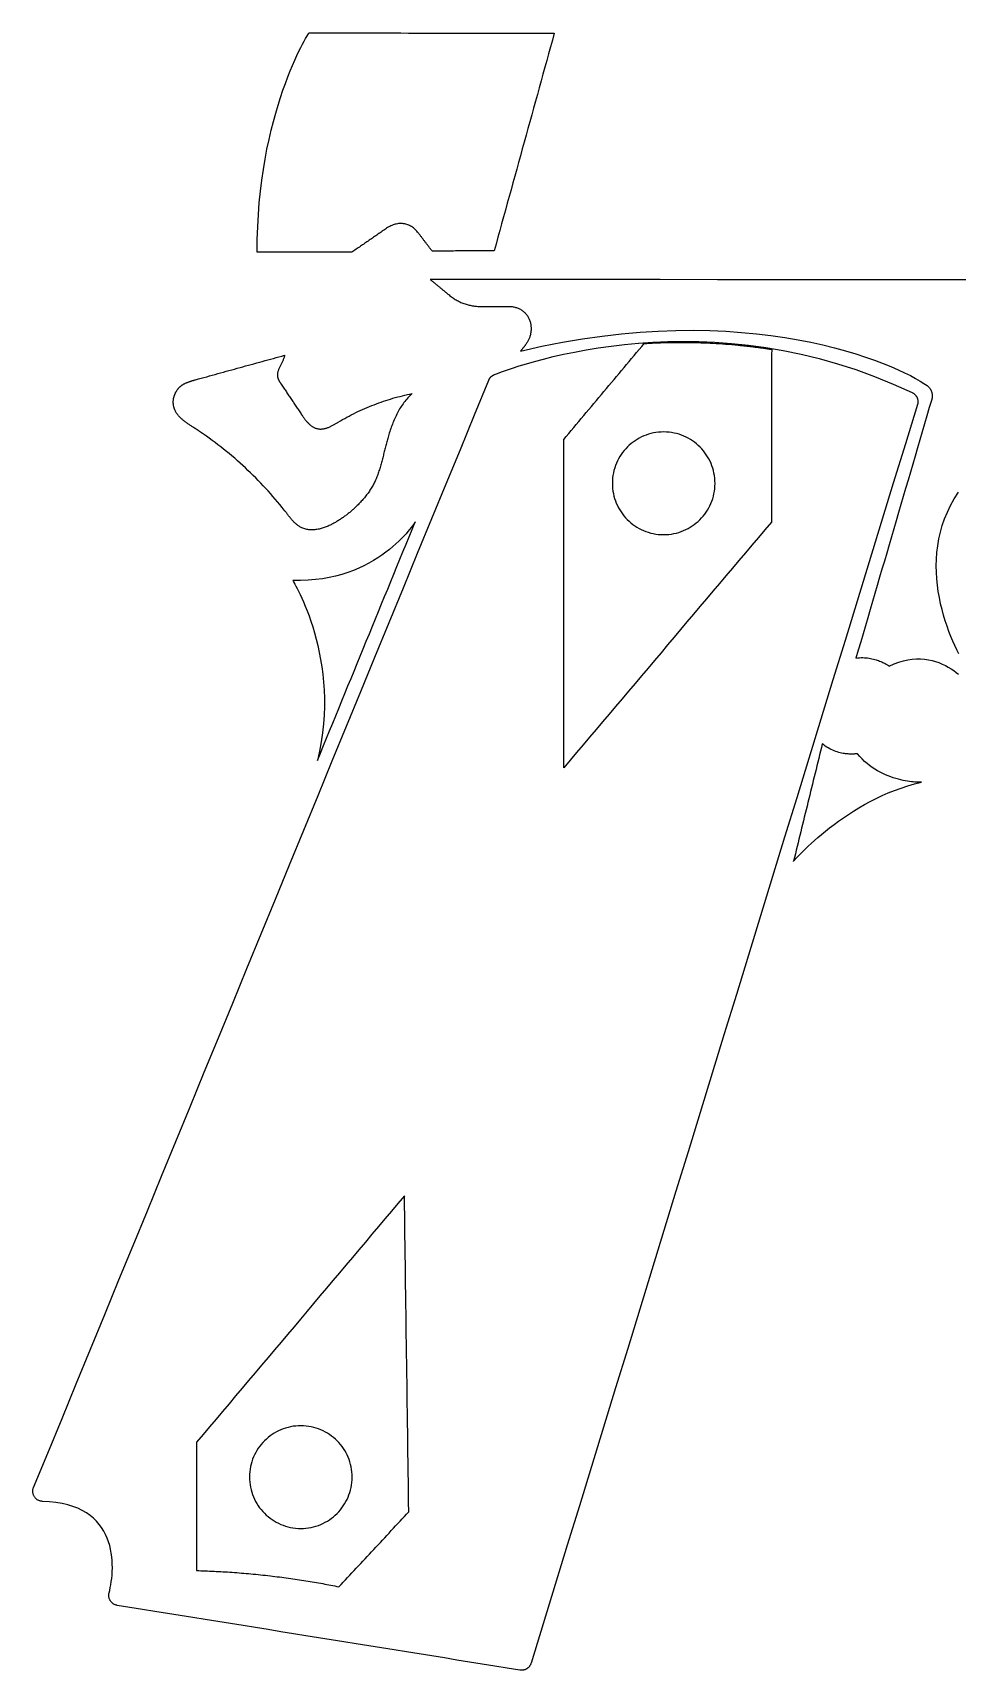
# Model space of a CAD drawing. Header units: metres. Extents: x 161 to 298, y -149 to -67.
# Drawn here: x 161.4 to 208.1, y -149.4 to -66.6 of the extents above; entities that cross this region are included whole.
import ezdxf

# ---------------------------------------------------------------- set-up
doc = ezdxf.new("R2010")
doc.units = ezdxf.units.M

msp = doc.modelspace()

# ---------------------------------------------------------------- linework, layer by layer
for points in [[(175.361854, -66.565526), (175.749458, -66.566288), (176.137062, -66.56705), (176.524666, -66.567812), (176.91227, -66.568574), (177.299874, -66.569336), (177.687478, -66.570098), (178.075082, -66.57086), (178.462686, -66.571622), (178.85029, -66.572384), (179.237894, -66.573146), (179.625498, -66.573908), (180.013102, -66.57467), (180.400706, -66.575432), (180.78831, -66.576194), (181.175914, -66.576956), (181.563518, -66.577718), (181.951122, -66.57848), (182.338726, -66.579242), (182.72633, -66.580004), (183.113934, -66.580766), (183.501538, -66.581528), (183.889142, -66.58229), (184.276746, -66.583052), (184.66435, -66.583814), (185.051954, -66.584576), (185.439558, -66.585338), (185.827162, -66.5861), (186.214766, -66.586862), (186.60237, -66.587624), (186.989974, -66.588386), (187.377578, -66.589148), (187.765182, -66.58991), (187.670186, -66.933826), (187.57519, -67.277742), (187.480194, -67.621658), (187.385198, -67.965574), (187.290202, -68.30949), (187.195206, -68.653406), (187.10021, -68.997322), (187.005214, -69.341238), (186.910218, -69.685154), (186.815222, -70.02907), (186.720226, -70.372986), (186.62523, -70.716902), (186.530234, -71.060818), (186.435238, -71.404734), (186.340242, -71.74865), (186.245246, -72.092566), (186.15025, -72.436482), (186.055254, -72.780398), (185.960258, -73.124314), (185.865262, -73.46823), (185.770266, -73.812146), (185.67527, -74.156062), (185.580274, -74.499978), (185.485278, -74.843894), (185.390282, -75.18781), (185.295286, -75.531726), (185.20029, -75.875642), (185.105294, -76.219558), (185.010298, -76.563474), (184.915302, -76.90739), (184.820306, -77.251306), (184.72531, -77.595222), (184.627266, -77.595476), (184.529222, -77.59573), (184.431178, -77.595984), (184.333134, -77.596238), (184.23509, -77.596492), (184.137046, -77.596746), (184.039002, -77.597), (183.940958, -77.597254), (183.842914, -77.597508), (183.74487, -77.597762), (183.646826, -77.598016), (183.548782, -77.59827), (183.450738, -77.598524), (183.352694, -77.598778), (183.25465, -77.599032), (183.156606, -77.599286), (183.058562, -77.59954), (182.960518, -77.599794), (182.862474, -77.600048), (182.76443, -77.600302), (182.666386, -77.600556), (182.568342, -77.60081), (182.470298, -77.601064), (182.372254, -77.601318), (182.27421, -77.601572), (182.176166, -77.601826), (182.078122, -77.60208), (181.980078, -77.602334), (181.882034, -77.602588), (181.78399, -77.602842), (181.685946, -77.603096), (181.587902, -77.60335), (181.566312, -77.574902), (181.544722, -77.546454), (181.523132, -77.518006), (181.501542, -77.489558), (181.479952, -77.46111), (181.458362, -77.432662), (181.436772, -77.404214), (181.415182, -77.375766), (181.393592, -77.347318), (181.372002, -77.31887), (181.350412, -77.290422), (181.328822, -77.261974), (181.307232, -77.233526), (181.285642, -77.205078), (181.264052, -77.17663), (181.242462, -77.148182), (181.220872, -77.119734), (181.199282, -77.091286), (181.177692, -77.062838), (181.156102, -77.03439), (181.134512, -77.005942), (181.112922, -76.977494), (181.091332, -76.949046), (181.069742, -76.920598), (181.048152, -76.89215), (181.026562, -76.863702), (181.004972, -76.835254), (180.983382, -76.806806), (180.961792, -76.778358), (180.940202, -76.74991), (180.918612, -76.721462), (180.897022, -76.693014), (180.85689, -76.642468), (180.815742, -76.594716), (180.773578, -76.549758), (180.730398, -76.507594), (180.686202, -76.468224), (180.641244, -76.431648), (180.59527, -76.397866), (180.548534, -76.366878), (180.501036, -76.338684), (180.452776, -76.313284), (180.403754, -76.290678), (180.354224, -76.270866), (180.303932, -76.253848), (180.253132, -76.239624), (180.201824, -76.228194), (180.150008, -76.219558), (180.097684, -76.213716), (180.045106, -76.210414), (179.99202, -76.209906), (179.93868, -76.212192), (179.885086, -76.217272), (179.831238, -76.225146), (179.777136, -76.235814), (179.72278, -76.249022), (179.668424, -76.265024), (179.613814, -76.28382), (179.559204, -76.30541), (179.504594, -76.32954), (179.449984, -76.356464), (179.395628, -76.386182), (179.341272, -76.418694), (179.28717, -76.453746), (179.232052, -76.491592), (179.176934, -76.529438), (179.121816, -76.567284), (179.066698, -76.60513), (179.01158, -76.642976), (178.956462, -76.680822), (178.901344, -76.718668), (178.846226, -76.756514), (178.791108, -76.79436), (178.73599, -76.832206), (178.680872, -76.870052), (178.625754, -76.907898), (178.570636, -76.945744), (178.515518, -76.98359), (178.4604, -77.021436), (178.405282, -77.059282), (178.350164, -77.097128), (178.295046, -77.134974), (178.239928, -77.17282), (178.18481, -77.210666), (178.129692, -77.248512), (178.074574, -77.286358), (178.019456, -77.324204), (177.964338, -77.36205), (177.90922, -77.399896), (177.854102, -77.437742), (177.798984, -77.475588), (177.743866, -77.513434), (177.688748, -77.55128), (177.63363, -77.589126), (177.578512, -77.626972), (177.523394, -77.664818), (177.374042, -77.664818), (177.22469, -77.664818), (177.075338, -77.664818), (176.925986, -77.664818), (176.776634, -77.664818), (176.627282, -77.664818), (176.47793, -77.664818), (176.328578, -77.664818), (176.179226, -77.664818), (176.029874, -77.664818), (175.880522, -77.664818), (175.73117, -77.664818), (175.581818, -77.664818), (175.432466, -77.664818), (175.283114, -77.664818), (175.133762, -77.664818), (174.98441, -77.664818), (174.835058, -77.664818), (174.685706, -77.664818), (174.536354, -77.664818), (174.387002, -77.664818), (174.23765, -77.664818), (174.088298, -77.664818), (173.938946, -77.664818), (173.789594, -77.664818), (173.640242, -77.664818), (173.49089, -77.664818), (173.341538, -77.664818), (173.192186, -77.664818), (173.042834, -77.664818), (172.893482, -77.664818), (172.74413, -77.664818), (172.749464, -77.011784), (172.76953, -76.37653), (172.803312, -75.75931), (172.849794, -75.160378), (172.90796, -74.579988), (172.977048, -74.01814), (173.055788, -73.475088), (173.143418, -72.951086), (173.238922, -72.446388), (173.341284, -71.960994), (173.449488, -71.495158), (173.562772, -71.049134), (173.679866, -70.622922), (173.800008, -70.216776), (173.922182, -69.83095), (174.045372, -69.465698), (174.168562, -69.12102), (174.29099, -68.797424), (174.41164, -68.49491), (174.529242, -68.213478), (174.643034, -67.953636), (174.752, -67.715384), (174.855378, -67.498976), (174.951898, -67.304412), (175.040798, -67.131946), (175.121062, -66.982086), (175.191674, -66.854578), (175.251618, -66.74993), (175.299878, -66.668142), (175.335438, -66.609468), (175.357536, -66.574162), (175.365156, -66.562224)], [(210.555078, -79.062326), (207.64881, -79.060294), (204.742542, -79.058262), (201.836274, -79.05623), (198.930006, -79.054198), (196.023738, -79.052166), (193.11747, -79.050134), (190.211202, -79.048102), (187.304934, -79.04607), (184.398666, -79.044038), (181.492398, -79.042006)], [(181.50078, -79.045054), (181.530244, -79.069438), (181.559708, -79.093822), (181.589172, -79.118206), (181.618636, -79.14259), (181.6481, -79.166974), (181.677564, -79.191358), (181.707028, -79.215742), (181.736492, -79.240126), (181.765956, -79.26451), (181.79542, -79.288894), (181.824884, -79.313278), (181.854348, -79.337662), (181.883812, -79.362046), (181.913276, -79.38643), (181.94274, -79.410814), (181.972204, -79.435198), (182.001668, -79.459582), (182.031132, -79.483966), (182.060596, -79.50835), (182.09006, -79.532734), (182.119524, -79.557118), (182.148988, -79.581502), (182.178452, -79.605886), (182.207916, -79.63027), (182.23738, -79.654654), (182.266844, -79.679038), (182.296308, -79.703422), (182.325772, -79.727806), (182.355236, -79.75219), (182.3847, -79.776574), (182.414164, -79.800958), (182.443628, -79.825342), (182.486554, -79.86014), (182.530242, -79.893922), (182.574438, -79.926688), (182.619396, -79.958438), (182.664862, -79.989172), (182.710836, -80.01889), (182.757572, -80.047592), (182.804816, -80.075024), (182.852568, -80.10144), (182.900828, -80.12684), (182.949596, -80.151224), (182.998872, -80.174592), (183.048656, -80.196944), (183.098948, -80.218026), (183.149494, -80.238092), (183.200548, -80.257142), (183.25211, -80.274922), (183.303926, -80.291686), (183.355996, -80.307434), (183.408574, -80.321912), (183.461406, -80.335374), (183.514492, -80.347566), (183.567832, -80.358742), (183.621426, -80.368648), (183.675274, -80.377538), (183.729376, -80.385158), (183.783732, -80.391762), (183.838342, -80.397096), (183.893206, -80.40116), (183.94807, -80.404208), (184.003188, -80.405986), (184.058306, -80.406494), (184.103518, -80.406494), (184.14873, -80.406494), (184.193942, -80.406494), (184.239154, -80.406494), (184.284366, -80.406494), (184.329578, -80.406494), (184.37479, -80.406494), (184.420002, -80.406494), (184.465214, -80.406494), (184.510426, -80.406494), (184.555638, -80.406494), (184.60085, -80.406494), (184.646062, -80.406494), (184.691274, -80.406494), (184.736486, -80.406494), (184.781698, -80.406494), (184.82691, -80.406494), (184.872122, -80.406494), (184.917334, -80.406494), (184.962546, -80.406494), (185.007758, -80.406494), (185.05297, -80.406494), (185.098182, -80.406494), (185.143394, -80.406494), (185.188606, -80.406494), (185.233818, -80.406494), (185.27903, -80.406494), (185.324242, -80.406494), (185.369454, -80.406494), (185.414666, -80.406494), (185.459878, -80.406494), (185.50509, -80.406494), (185.550048, -80.40751), (185.594752, -80.410304), (185.638948, -80.414876), (185.68289, -80.420972), (185.726324, -80.428846), (185.76925, -80.438498), (185.811668, -80.449674), (185.853324, -80.462628), (185.894472, -80.477106), (185.934858, -80.493108), (185.974482, -80.510634), (186.013344, -80.529684), (186.051444, -80.550258), (186.088528, -80.572356), (186.124596, -80.595724), (186.159902, -80.620616), (186.193938, -80.646778), (186.226958, -80.67421), (186.258962, -80.702912), (186.289696, -80.732884), (186.31916, -80.764126), (186.347354, -80.796638), (186.374278, -80.83042), (186.399678, -80.865218), (186.423554, -80.901286), (186.44616, -80.93837), (186.467242, -80.97647), (186.486546, -81.015586), (186.504326, -81.055718), (186.520328, -81.096866), (186.534552, -81.13903), (186.546998, -81.181956), (186.55665, -81.220564), (186.565286, -81.259426), (186.572652, -81.298288), (186.578748, -81.337404), (186.583828, -81.37652), (186.587638, -81.415636), (186.590432, -81.454752), (186.591956, -81.493868), (186.592464, -81.532984), (186.591702, -81.5721), (186.589924, -81.610962), (186.586876, -81.649824), (186.582812, -81.688432), (186.577732, -81.72704), (186.571382, -81.765394), (186.564016, -81.803494), (186.555634, -81.84134), (186.545982, -81.878932), (186.535314, -81.91627), (186.52363, -81.953354), (186.510676, -81.990184), (186.496706, -82.026506), (186.48172, -82.062574), (186.465718, -82.098134), (186.4487, -82.13344), (186.430666, -82.168238), (186.411362, -82.202528), (186.391042, -82.23631), (186.369706, -82.269584), (186.347354, -82.30235), (186.323986, -82.334608), (186.299602, -82.366104), (186.292236, -82.375248), (186.28487, -82.384392), (186.277504, -82.393536), (186.270138, -82.40268), (186.262772, -82.411824), (186.255406, -82.420968), (186.24804, -82.430112), (186.240674, -82.439256), (186.233308, -82.4484), (186.225942, -82.457544), (186.218576, -82.466688), (186.21121, -82.475832), (186.203844, -82.484976), (186.196478, -82.49412), (186.189112, -82.503264), (186.181746, -82.512408), (186.17438, -82.521552), (186.167014, -82.530696), (186.159648, -82.53984), (186.152282, -82.548984), (186.144916, -82.558128), (186.13755, -82.567272), (186.130184, -82.576416), (186.122818, -82.58556), (186.115452, -82.594704), (186.108086, -82.603848), (186.10072, -82.612992), (186.093354, -82.622136), (186.085988, -82.63128), (186.078622, -82.640424), (186.071256, -82.649568), (186.06389, -82.658712), (187.13069, -82.41919), (188.174122, -82.213958), (189.193678, -82.041746), (190.18885, -81.900776), (191.159384, -81.789524), (192.104772, -81.70672), (193.02476, -81.650586), (193.919094, -81.619598), (194.787012, -81.612232), (195.628514, -81.626964), (196.442838, -81.66227), (197.22973, -81.716372), (197.988936, -81.788), (198.719948, -81.87563), (199.422512, -81.977484), (200.09612, -82.092038), (200.740264, -82.218022), (201.35469, -82.353658), (201.93889, -82.497422), (202.49261, -82.64779), (203.015596, -82.803238), (203.507086, -82.962242), (203.96708, -83.123278), (204.394816, -83.284822), (204.79004, -83.445096), (205.152498, -83.60283), (205.481682, -83.756246), (205.777338, -83.90382), (206.038958, -84.044282), (206.266034, -84.175854), (206.458312, -84.297012), (206.615538, -84.406232), (206.635858, -84.421726), (206.655416, -84.437982), (206.674212, -84.454746), (206.692246, -84.472272), (206.709518, -84.490306), (206.725774, -84.508848), (206.741268, -84.528152), (206.756, -84.547964), (206.76997, -84.568284), (206.783178, -84.588858), (206.795624, -84.60994), (206.807054, -84.63153), (206.817722, -84.653374), (206.827628, -84.675726), (206.836518, -84.698332), (206.844646, -84.721192), (206.852012, -84.74456), (206.858362, -84.768182), (206.86395, -84.792058), (206.868522, -84.815934), (206.872332, -84.840064), (206.875126, -84.864448), (206.876904, -84.888832), (206.87792, -84.91347), (206.87792, -84.938108), (206.876904, -84.962746), (206.875126, -84.987638), (206.872332, -85.01253), (206.868522, -85.037422), (206.863696, -85.06206), (206.857854, -85.086698), (206.85125, -85.111336), (206.731616, -85.520022), (206.611982, -85.928708), (206.492094, -86.337394), (206.37246, -86.74608), (206.252826, -87.154766), (206.133192, -87.563452), (206.013304, -87.972138), (205.89367, -88.380824), (205.774036, -88.78951), (205.654402, -89.198196), (205.534514, -89.606882), (205.41488, -90.015568), (205.295246, -90.424254), (205.175612, -90.83294), (205.055724, -91.241626), (204.93609, -91.650312), (204.816456, -92.058998), (204.696822, -92.467684), (204.576934, -92.87637), (204.4573, -93.285056), (204.337666, -93.693742), (204.218032, -94.102428), (204.098144, -94.511114), (203.97851, -94.9198), (203.858876, -95.328486), (203.739242, -95.737172), (203.619354, -96.145858), (203.49972, -96.554544), (203.380086, -96.96323), (203.260452, -97.371916), (203.140818, -97.780602), (203.02093, -98.189288), (203.109322, -98.177858), (203.196444, -98.170238), (203.282042, -98.166174), (203.366116, -98.165666), (203.448412, -98.168206), (203.529184, -98.17354), (203.607924, -98.181668), (203.684886, -98.192336), (203.759816, -98.205036), (203.83246, -98.219768), (203.903072, -98.236278), (203.971398, -98.254312), (204.037184, -98.273616), (204.10043, -98.29419), (204.161136, -98.315526), (204.219048, -98.337624), (204.274166, -98.359976), (204.32649, -98.382582), (204.375766, -98.405188), (204.421994, -98.42754), (204.465174, -98.449384), (204.505052, -98.470466), (204.541628, -98.490786), (204.574648, -98.509836), (204.604112, -98.527362), (204.63002, -98.543364), (204.652118, -98.557588), (204.670406, -98.56978), (204.684884, -98.579686), (204.695298, -98.587052), (204.701648, -98.591624), (204.70368, -98.593148), (204.94879, -98.483674), (205.187804, -98.395536), (205.420722, -98.32721), (205.64729, -98.27768), (205.867508, -98.24593), (206.081122, -98.23069), (206.288132, -98.23069), (206.488538, -98.244914), (206.682086, -98.272092), (206.868522, -98.311208), (207.047846, -98.360992), (207.220058, -98.420428), (207.384904, -98.488246), (207.542384, -98.563176), (207.692498, -98.644202), (207.834738, -98.730054), (207.969358, -98.819716), (208.096104, -98.911918), (208.214976, -99.005644)], [(161.436304, -140.14323), (162.155632, -138.392916), (162.87496, -136.642602), (163.594288, -134.892288), (164.313616, -133.141974), (165.032944, -131.39166), (165.752272, -129.641346), (166.4716, -127.891032), (167.190928, -126.140718), (167.910256, -124.390404), (168.629584, -122.64009), (169.348912, -120.889776), (170.06824, -119.139462), (170.787568, -117.389148), (171.506896, -115.638834), (172.226224, -113.88852), (172.945552, -112.138206), (173.66488, -110.387892), (174.384208, -108.637578), (175.103536, -106.887264), (175.822864, -105.13695), (176.542192, -103.386636), (177.26152, -101.636322), (177.980848, -99.886008), (178.700176, -98.135694), (179.419504, -96.38538), (180.138832, -94.635066), (180.85816, -92.884752), (181.577488, -91.134438), (182.296816, -89.384124), (183.016144, -87.63381), (183.735472, -85.883496), (184.4548, -84.133182), (184.45988, -84.121244), (184.465214, -84.10956), (184.470802, -84.097876), (184.476644, -84.086446), (184.48274, -84.07527), (184.48909, -84.064094), (184.495694, -84.053172), (184.502552, -84.042504), (184.509664, -84.03209), (184.51703, -84.021676), (184.52465, -84.011516), (184.532524, -84.00161), (184.540652, -83.991958), (184.549034, -83.98256), (184.55767, -83.973416), (184.56656, -83.964272), (184.575704, -83.955382), (184.584848, -83.946746), (184.594246, -83.938364), (184.603898, -83.930236), (184.613804, -83.922362), (184.623964, -83.914742), (184.634378, -83.907376), (184.644792, -83.900264), (184.65546, -83.893406), (184.666382, -83.886802), (184.677558, -83.880452), (184.688734, -83.874356), (184.700164, -83.868514), (184.711848, -83.862926), (184.723786, -83.857592), (184.735724, -83.852766), (184.897268, -83.790028), (185.104024, -83.713066), (185.354722, -83.623658), (185.648092, -83.52409), (185.982864, -83.41614), (186.357514, -83.302094), (186.771026, -83.18373), (187.221876, -83.063334), (187.708794, -82.942684), (188.23051, -82.823812), (188.785754, -82.70875), (189.373256, -82.59953), (189.991492, -82.498438), (190.639446, -82.407252), (191.315594, -82.328004), (192.018666, -82.262472), (192.747392, -82.212942), (193.500502, -82.181446), (194.276472, -82.170016), (195.074286, -82.180684), (195.89242, -82.215228), (196.729604, -82.275934), (197.584568, -82.36458), (198.456042, -82.483452), (199.342756, -82.634328), (200.24344, -82.819494), (201.15657, -83.040728), (202.080876, -83.300062), (203.015342, -83.599782), (203.958444, -83.941666), (204.908658, -84.327746), (205.864968, -84.760054), (205.88605, -84.770722), (205.90637, -84.782152), (205.925928, -84.794344), (205.944724, -84.807552), (205.963012, -84.821522), (205.980538, -84.836254), (205.997302, -84.851494), (206.013304, -84.867496), (206.028544, -84.88426), (206.043022, -84.901532), (206.056484, -84.919312), (206.069184, -84.9376), (206.081122, -84.956396), (206.092298, -84.9757), (206.102458, -84.995512), (206.111856, -85.015832), (206.120238, -85.036406), (206.127858, -85.057488), (206.134462, -85.078824), (206.140304, -85.100414), (206.14513, -85.122258), (206.14894, -85.144356), (206.151734, -85.166708), (206.153766, -85.18906), (206.154782, -85.211666), (206.154782, -85.234272), (206.153766, -85.257132), (206.151734, -85.279992), (206.148686, -85.302852), (206.144368, -85.325712), (206.139034, -85.348318), (206.132684, -85.370924), (205.522068, -87.359998), (204.911452, -89.349072), (204.300836, -91.338146), (203.69022, -93.32722), (203.079604, -95.316294), (202.468988, -97.305368), (201.858372, -99.294442), (201.247756, -101.283516), (200.63714, -103.27259), (200.026524, -105.261664), (199.415908, -107.250738), (198.805292, -109.239812), (198.194676, -111.228886), (197.58406, -113.21796), (196.973444, -115.207034), (196.362828, -117.196108), (195.752212, -119.185182), (195.141596, -121.174256), (194.53098, -123.16333), (193.920364, -125.152404), (193.309748, -127.141478), (192.699132, -129.130552), (192.088516, -131.119626), (191.4779, -133.1087), (190.867284, -135.097774), (190.256668, -137.086848), (189.646052, -139.075922), (189.035436, -141.064996), (188.42482, -143.05407), (187.814204, -145.043144), (187.203588, -147.032218), (186.592972, -149.021292), (186.585606, -149.043644), (186.577224, -149.065488), (186.567826, -149.086824), (186.557666, -149.107652), (186.54649, -149.127718), (186.534552, -149.147276), (186.521852, -149.166072), (186.50839, -149.18436), (186.494166, -149.201886), (186.47918, -149.21865), (186.463432, -149.234652), (186.447176, -149.249892), (186.430158, -149.26437), (186.412632, -149.278086), (186.394598, -149.29104), (186.375802, -149.303232), (186.356498, -149.314662), (186.33694, -149.325076), (186.316874, -149.334728), (186.2963, -149.343618), (186.275218, -149.351492), (186.253882, -149.35835), (186.232292, -149.364446), (186.210194, -149.369526), (186.187842, -149.37359), (186.165236, -149.376638), (186.142376, -149.37867), (186.119516, -149.379686), (186.096402, -149.379686), (186.073034, -149.37867), (186.049666, -149.376638), (186.026298, -149.373336), (185.390028, -149.270974), (184.753758, -149.168612), (184.117488, -149.06625), (183.481218, -148.963888), (182.844948, -148.861526), (182.208678, -148.759164), (181.572408, -148.656802), (180.936138, -148.55444), (180.299868, -148.452078), (179.663598, -148.349716), (179.027328, -148.247354), (178.391058, -148.144992), (177.754788, -148.04263), (177.118518, -147.940268), (176.482248, -147.837906), (175.845978, -147.735544), (175.209708, -147.633182), (174.573438, -147.53082), (173.937168, -147.428458), (173.300898, -147.326096), (172.664628, -147.223734), (172.028358, -147.121372), (171.392088, -147.01901), (170.755818, -146.916648), (170.119548, -146.814286), (169.483278, -146.711924), (168.847008, -146.609562), (168.210738, -146.5072), (167.574468, -146.404838), (166.938198, -146.302476), (166.301928, -146.200114), (165.665658, -146.097752), (165.638226, -146.092672), (165.611556, -146.086068), (165.585394, -146.078194), (165.559994, -146.06905), (165.535356, -146.058636), (165.51148, -146.046952), (165.488366, -146.034252), (165.466014, -146.020282), (165.444678, -146.005296), (165.424104, -145.989294), (165.404546, -145.972276), (165.38575, -145.954496), (165.36797, -145.9357), (165.351206, -145.916142), (165.335458, -145.895822), (165.320726, -145.87474), (165.307264, -145.852896), (165.294818, -145.83029), (165.283642, -145.807176), (165.273482, -145.7833), (165.264592, -145.758916), (165.256972, -145.734024), (165.250622, -145.708878), (165.245542, -145.683224), (165.241732, -145.657316), (165.239192, -145.6309), (165.238176, -145.604484), (165.23843, -145.577814), (165.240208, -145.55089), (165.24351, -145.523712), (165.248082, -145.496534), (165.254432, -145.469356), (165.28542, -145.34134), (165.314884, -145.20291), (165.342062, -145.055082), (165.366192, -144.898872), (165.386766, -144.735042), (165.402768, -144.564608), (165.41369, -144.388332), (165.418516, -144.207484), (165.416738, -144.022572), (165.407594, -143.834866), (165.390576, -143.645128), (165.364668, -143.454374), (165.329362, -143.263366), (165.283642, -143.07312), (165.227, -142.884652), (165.158674, -142.698724), (165.077902, -142.516352), (164.983922, -142.338552), (164.876226, -142.166086), (164.753798, -141.99997), (164.61613, -141.84122), (164.46246, -141.690598), (164.292026, -141.54912), (164.104066, -141.417548), (163.898072, -141.296898), (163.673028, -141.188186), (163.428426, -141.092174), (163.16325, -141.009878), (162.876992, -140.942314), (162.56889, -140.890498), (162.238182, -140.854938), (161.88436, -140.836904), (161.851594, -140.835126), (161.81959, -140.831316), (161.788348, -140.825474), (161.758122, -140.817854), (161.728658, -140.808456), (161.70021, -140.79728), (161.672778, -140.78458), (161.646362, -140.770102), (161.620962, -140.7541), (161.596578, -140.736828), (161.573464, -140.718032), (161.551366, -140.697966), (161.530538, -140.676884), (161.51098, -140.654532), (161.492946, -140.631164), (161.476182, -140.60678), (161.460942, -140.58138), (161.446972, -140.555218), (161.434526, -140.528294), (161.423858, -140.500608), (161.414714, -140.47216), (161.407094, -140.443204), (161.401252, -140.41374), (161.397188, -140.384022), (161.394902, -140.353796), (161.394394, -140.323316), (161.395664, -140.292582), (161.398966, -140.261848), (161.4043, -140.23086), (161.411666, -140.199872), (161.42081, -140.169138), (161.43224, -140.138404)], [(198.759572, -82.5754), (198.759064, -82.84845), (198.758556, -83.1215), (198.758048, -83.39455), (198.75754, -83.6676), (198.757032, -83.94065), (198.756524, -84.2137), (198.756016, -84.48675), (198.755508, -84.7598), (198.755, -85.03285), (198.754492, -85.3059), (198.753984, -85.57895), (198.753476, -85.852), (198.752968, -86.12505), (198.75246, -86.3981), (198.751952, -86.67115), (198.751444, -86.9442), (198.750936, -87.21725), (198.750428, -87.4903), (198.74992, -87.76335), (198.749412, -88.0364), (198.748904, -88.30945), (198.748396, -88.5825), (198.747888, -88.85555), (198.74738, -89.1286), (198.746872, -89.40165), (198.746364, -89.6747), (198.745856, -89.94775), (198.745348, -90.2208), (198.74484, -90.49385), (198.744332, -90.7669), (198.743824, -91.03995), (198.743316, -91.313), (198.415148, -91.701366), (198.08698, -92.089732), (197.758812, -92.478098), (197.430644, -92.866464), (197.102476, -93.25483), (196.774308, -93.643196), (196.44614, -94.031562), (196.117972, -94.419928), (195.789804, -94.808294), (195.461636, -95.19666), (195.133468, -95.585026), (194.8053, -95.973392), (194.477132, -96.361758), (194.148964, -96.750124), (193.820796, -97.13849), (193.492628, -97.526856), (193.16446, -97.915222), (192.836292, -98.303588), (192.508124, -98.691954), (192.179956, -99.08032), (191.851788, -99.468686), (191.52362, -99.857052), (191.195452, -100.245418), (190.867284, -100.633784), (190.539116, -101.02215), (190.210948, -101.410516), (189.88278, -101.798882), (189.554612, -102.187248), (189.226444, -102.575614), (188.898276, -102.96398), (188.570108, -103.352346), (188.24194, -103.740712), (188.24194, -103.221536), (188.24194, -102.70236), (188.24194, -102.183184), (188.24194, -101.664008), (188.24194, -101.144832), (188.24194, -100.625656), (188.24194, -100.10648), (188.24194, -99.587304), (188.24194, -99.068128), (188.24194, -98.548952), (188.24194, -98.029776), (188.24194, -97.5106), (188.24194, -96.991424), (188.24194, -96.472248), (188.24194, -95.953072), (188.24194, -95.433896), (188.24194, -94.91472), (188.24194, -94.395544), (188.24194, -93.876368), (188.24194, -93.357192), (188.24194, -92.838016), (188.24194, -92.31884), (188.24194, -91.799664), (188.24194, -91.280488), (188.24194, -90.761312), (188.24194, -90.242136), (188.24194, -89.72296), (188.24194, -89.203784), (188.24194, -88.684608), (188.24194, -88.165432), (188.24194, -87.646256), (188.24194, -87.12708), (188.369194, -86.975442), (188.496448, -86.824058), (188.623702, -86.67242), (188.750956, -86.521036), (188.87821, -86.369398), (189.005464, -86.218014), (189.132718, -86.066376), (189.259972, -85.914992), (189.387226, -85.763354), (189.51448, -85.61197), (189.641734, -85.460332), (189.768988, -85.308948), (189.896242, -85.15731), (190.023496, -85.005926), (190.15075, -84.854288), (190.278004, -84.702904), (190.405258, -84.551266), (190.532258, -84.399882), (190.659512, -84.248244), (190.786766, -84.09686), (190.91402, -83.945222), (191.041274, -83.793838), (191.168528, -83.6422), (191.295782, -83.490816), (191.423036, -83.339178), (191.55029, -83.187794), (191.677544, -83.036156), (191.804798, -82.884772), (191.932052, -82.733134), (192.059306, -82.58175), (192.18656, -82.430112), (192.313814, -82.278728), (192.448688, -82.270854), (192.584324, -82.263488), (192.720976, -82.25663), (192.858644, -82.25028), (192.997328, -82.244438), (193.136774, -82.239358), (193.277236, -82.234786), (193.418714, -82.230976), (193.560954, -82.227674), (193.70421, -82.225134), (193.848228, -82.223102), (193.993262, -82.221832), (194.139058, -82.221324), (194.28587, -82.221578), (194.433444, -82.222594), (194.582034, -82.224118), (194.731386, -82.226404), (194.8815, -82.229452), (195.03263, -82.233516), (195.184522, -82.238342), (195.33743, -82.24393), (195.4911, -82.25028), (195.645532, -82.257392), (195.800726, -82.26552), (195.956936, -82.27441), (196.113908, -82.284062), (196.271642, -82.29473), (196.430138, -82.30616), (196.589396, -82.318606), (196.749416, -82.332068), (196.910198, -82.346292), (197.071742, -82.361532), (197.126352, -82.366866), (197.180962, -82.3722), (197.235318, -82.377788), (197.289674, -82.383376), (197.343776, -82.388964), (197.397878, -82.394806), (197.451726, -82.400648), (197.505574, -82.40649), (197.559168, -82.412586), (197.612762, -82.418682), (197.666102, -82.424778), (197.719442, -82.431128), (197.772528, -82.437478), (197.825614, -82.443828), (197.878446, -82.450432), (197.931278, -82.457036), (197.983856, -82.46364), (198.036434, -82.470498), (198.088758, -82.477356), (198.141082, -82.484214), (198.193152, -82.491326), (198.245222, -82.498438), (198.297038, -82.50555), (198.348854, -82.512916), (198.400416, -82.520282), (198.451978, -82.527648), (198.503286, -82.535014), (198.554594, -82.542634), (198.605648, -82.550254), (198.656702, -82.557874), (198.707502, -82.565494), (198.758302, -82.573368)], [(168.53281, -84.995258), (168.538398, -84.973414), (168.544494, -84.951824), (168.551098, -84.930234), (168.557956, -84.908898), (168.565322, -84.887562), (168.573196, -84.86648), (168.581324, -84.845652), (168.58996, -84.824824), (168.599104, -84.80425), (168.608502, -84.78393), (168.618408, -84.763864), (168.628822, -84.743798), (168.63949, -84.723986), (168.650666, -84.704428), (168.662096, -84.685124), (168.674034, -84.666074), (168.68648, -84.647278), (168.69918, -84.628736), (168.712388, -84.610448), (168.72585, -84.592668), (168.73982, -84.575142), (168.754044, -84.55787), (168.768776, -84.540852), (168.783762, -84.524342), (168.799256, -84.508086), (168.815258, -84.492084), (168.831514, -84.47659), (168.848024, -84.46135), (168.865042, -84.446618), (168.882314, -84.43214), (168.900094, -84.41817), (168.918128, -84.404454), (168.937686, -84.39023), (168.957498, -84.376514), (168.977564, -84.363306), (168.997884, -84.350606), (169.018458, -84.33816), (169.039286, -84.326222), (169.060368, -84.314538), (169.081704, -84.303362), (169.103294, -84.29244), (169.125138, -84.282026), (169.146982, -84.271866), (169.16908, -84.26196), (169.191432, -84.252562), (169.213784, -84.243418), (169.23639, -84.234528), (169.258996, -84.225892), (169.281856, -84.21751), (169.304716, -84.209382), (169.32783, -84.201508), (169.350944, -84.193634), (169.374058, -84.186014), (169.397426, -84.178648), (169.420794, -84.171282), (169.444162, -84.16417), (169.46753, -84.157312), (169.490898, -84.150454), (169.51452, -84.143596), (169.538142, -84.136992), (169.561764, -84.130388), (169.585386, -84.123784), (169.609008, -84.11718), (169.632376, -84.11083), (169.772584, -84.072222), (169.913046, -84.033614), (170.053254, -83.995006), (170.193716, -83.956398), (170.333924, -83.91779), (170.474386, -83.879182), (170.614594, -83.840574), (170.755056, -83.801966), (170.895264, -83.763358), (171.035726, -83.72475), (171.175934, -83.686142), (171.316396, -83.647534), (171.456604, -83.608926), (171.597066, -83.570318), (171.737274, -83.53171), (171.877736, -83.493102), (172.017944, -83.454494), (172.158406, -83.415886), (172.298614, -83.377278), (172.439076, -83.33867), (172.579284, -83.300062), (172.719746, -83.261454), (172.859954, -83.222846), (173.000416, -83.184238), (173.140624, -83.14563), (173.281086, -83.107022), (173.421294, -83.068414), (173.561756, -83.029806), (173.702218, -82.991198), (173.842426, -82.95259), (173.982888, -82.913982), (174.123096, -82.875374), (174.116746, -82.911188), (174.108872, -82.946494), (174.099474, -82.981546), (174.088552, -83.016344), (174.076614, -83.050888), (174.063406, -83.085178), (174.049182, -83.119468), (174.034196, -83.153504), (174.018448, -83.187286), (174.002192, -83.221068), (173.985682, -83.254596), (173.968664, -83.288124), (173.951646, -83.321652), (173.934628, -83.354926), (173.91761, -83.3882), (173.900846, -83.421474), (173.884336, -83.454748), (173.868334, -83.488022), (173.853094, -83.521296), (173.838616, -83.55457), (173.825154, -83.588098), (173.812708, -83.621626), (173.801278, -83.655154), (173.791372, -83.688936), (173.782736, -83.722972), (173.775878, -83.757008), (173.770544, -83.791298), (173.767242, -83.825842), (173.765718, -83.86064), (173.76648, -83.895692), (173.769528, -83.930998), (173.774862, -83.966558), (173.777402, -83.979512), (173.780196, -83.992212), (173.783244, -84.004912), (173.7868, -84.017612), (173.79061, -84.030058), (173.794674, -84.042504), (173.798992, -84.054696), (173.803564, -84.066888), (173.80839, -84.07908), (173.81347, -84.091272), (173.81855, -84.10321), (173.823884, -84.115148), (173.829472, -84.127086), (173.835314, -84.13877), (173.841156, -84.150454), (173.847252, -84.162138), (173.853602, -84.173822), (173.859952, -84.185252), (173.866556, -84.196682), (173.87316, -84.208112), (173.880018, -84.219542), (173.886876, -84.230972), (173.893734, -84.242148), (173.900846, -84.253324), (173.907958, -84.2645), (173.91507, -84.275676), (173.922436, -84.286852), (173.929802, -84.298028), (173.937168, -84.30895), (173.944534, -84.319872), (173.9519, -84.330794), (173.959266, -84.341716), (173.991524, -84.389722), (174.023782, -84.437728), (174.05604, -84.485734), (174.088298, -84.53374), (174.120556, -84.581746), (174.152814, -84.629752), (174.185072, -84.677758), (174.21733, -84.725764), (174.249588, -84.77377), (174.281846, -84.821776), (174.314104, -84.869782), (174.346362, -84.917788), (174.37862, -84.965794), (174.410878, -85.0138), (174.443136, -85.061806), (174.475394, -85.109812), (174.507652, -85.157818), (174.53991, -85.205824), (174.572168, -85.25383), (174.604426, -85.301836), (174.636684, -85.349842), (174.668942, -85.397848), (174.7012, -85.445854), (174.733458, -85.49386), (174.765716, -85.541866), (174.797974, -85.589872), (174.830232, -85.637878), (174.86249, -85.685884), (174.894748, -85.73389), (174.927006, -85.781896), (174.959264, -85.829902), (174.991522, -85.877908), (175.01108, -85.906864), (175.030892, -85.936074), (175.050958, -85.965284), (175.071278, -85.994494), (175.091852, -86.02345), (175.11268, -86.052406), (175.133762, -86.081108), (175.155352, -86.109556), (175.177196, -86.13775), (175.199548, -86.16569), (175.222154, -86.193376), (175.245268, -86.220554), (175.268636, -86.247224), (175.292512, -86.273386), (175.316896, -86.29904), (175.341534, -86.323932), (175.36668, -86.348062), (175.392334, -86.37143), (175.418496, -86.394036), (175.445166, -86.41588), (175.472344, -86.436708), (175.50003, -86.45652), (175.528478, -86.475316), (175.557434, -86.493096), (175.586898, -86.50986), (175.617124, -86.525354), (175.647858, -86.539578), (175.679354, -86.552532), (175.711358, -86.564216), (175.744124, -86.57463), (175.777652, -86.58352), (175.811942, -86.590886), (175.846232, -86.596474), (175.880268, -86.600538), (175.914304, -86.603078), (175.948086, -86.604094), (175.981868, -86.603586), (176.01565, -86.601808), (176.049178, -86.59876), (176.082706, -86.594442), (176.11598, -86.588854), (176.149254, -86.581996), (176.182274, -86.574122), (176.215294, -86.565232), (176.24806, -86.555326), (176.280826, -86.544404), (176.313338, -86.53272), (176.34585, -86.520274), (176.378108, -86.507066), (176.410366, -86.493096), (176.44237, -86.478364), (176.474374, -86.463124), (176.506124, -86.447376), (176.53762, -86.43112), (176.569116, -86.414356), (176.600358, -86.397338), (176.631346, -86.380066), (176.662334, -86.36254), (176.693068, -86.34476), (176.723548, -86.326726), (176.754028, -86.308692), (176.784254, -86.290658), (176.814226, -86.272624), (176.843944, -86.25459), (176.952148, -86.190328), (177.06086, -86.127336), (177.170334, -86.065614), (177.28057, -86.004908), (177.391314, -85.945472), (177.50282, -85.887306), (177.614834, -85.83041), (177.72761, -85.77453), (177.840894, -85.71992), (177.95494, -85.66658), (178.069494, -85.61451), (178.184556, -85.56371), (178.300126, -85.51418), (178.416458, -85.46592), (178.533298, -85.418676), (178.650646, -85.372702), (178.768502, -85.327998), (178.886866, -85.284564), (179.005484, -85.2424), (179.12461, -85.201506), (179.244244, -85.161882), (179.364386, -85.123528), (179.484782, -85.086698), (179.605686, -85.051138), (179.726844, -85.016848), (179.84851, -84.983828), (179.97043, -84.952078), (180.092858, -84.921598), (180.21554, -84.892642), (180.338476, -84.864956), (180.461666, -84.83854), (180.585364, -84.813394), (180.527198, -84.865464), (180.470556, -84.919058), (180.415692, -84.973922), (180.362352, -85.030056), (180.310536, -85.08746), (180.260244, -85.146134), (180.211476, -85.206078), (180.164232, -85.267038), (180.118258, -85.329268), (180.073808, -85.392514), (180.030628, -85.456776), (179.988718, -85.522054), (179.948078, -85.588094), (179.908708, -85.65515), (179.870608, -85.722968), (179.833778, -85.791548), (179.797964, -85.86089), (179.76342, -85.93074), (179.729892, -86.001352), (179.69738, -86.072472), (179.666138, -86.1441), (179.635658, -86.216236), (179.606194, -86.28888), (179.577746, -86.362032), (179.550314, -86.435438), (179.523644, -86.509098), (179.497736, -86.583012), (179.472844, -86.65718), (179.448714, -86.731602), (179.425346, -86.806024), (179.402486, -86.880446), (179.380388, -86.955122), (179.362862, -87.015828), (179.34559, -87.076534), (179.328572, -87.137494), (179.312062, -87.198454), (179.295552, -87.259414), (179.279296, -87.320628), (179.263294, -87.381842), (179.247546, -87.443056), (179.231798, -87.50427), (179.216304, -87.565484), (179.20081, -87.626698), (179.185316, -87.687912), (179.169822, -87.749126), (179.154328, -87.81034), (179.138834, -87.871554), (179.12334, -87.932768), (179.107592, -87.993982), (179.091844, -88.055196), (179.075842, -88.11641), (179.05984, -88.177624), (179.043584, -88.238584), (179.027074, -88.299544), (179.01031, -88.360504), (178.993292, -88.421464), (178.97602, -88.48217), (178.95824, -88.542876), (178.940206, -88.603328), (178.921664, -88.66378), (178.902868, -88.724232), (178.883564, -88.78443), (178.863752, -88.844628), (178.843432, -88.904572), (178.823112, -88.96223), (178.801776, -89.019126), (178.779678, -89.07526), (178.756564, -89.130632), (178.732688, -89.185496), (178.707796, -89.239598), (178.682142, -89.293192), (178.655726, -89.346024), (178.628548, -89.398348), (178.600354, -89.44991), (178.571398, -89.500964), (178.54168, -89.55151), (178.5112, -89.601548), (178.479958, -89.651078), (178.447954, -89.7001), (178.415188, -89.748614), (178.38166, -89.79662), (178.347624, -89.844372), (178.312826, -89.891616), (178.277266, -89.938352), (178.240944, -89.984834), (178.204114, -90.030808), (178.166522, -90.076528), (178.128168, -90.121994), (178.089306, -90.167206), (178.049682, -90.212164), (178.00955, -90.256614), (177.96891, -90.301064), (177.927508, -90.34526), (177.885598, -90.389202), (177.84318, -90.43289), (177.8, -90.476324), (177.76698, -90.50909), (177.733706, -90.541602), (177.700178, -90.573606), (177.666396, -90.605356), (177.63236, -90.636852), (177.59807, -90.668094), (177.563526, -90.699082), (177.528728, -90.729816), (177.493676, -90.760296), (177.45837, -90.790268), (177.42281, -90.819986), (177.386996, -90.84945), (177.350674, -90.87866), (177.314352, -90.907362), (177.277776, -90.93581), (177.240692, -90.964004), (177.203608, -90.991944), (177.16627, -91.019376), (177.128678, -91.046554), (177.090832, -91.073478), (177.052732, -91.100148), (177.014378, -91.12631), (176.97577, -91.152218), (176.936908, -91.177872), (176.897792, -91.203018), (176.858422, -91.22791), (176.818798, -91.252548), (176.779174, -91.276678), (176.739296, -91.300554), (176.699164, -91.324176), (176.658778, -91.34729), (176.618138, -91.37015), (176.571656, -91.39555), (176.524666, -91.420442), (176.476914, -91.444572), (176.428654, -91.468194), (176.379886, -91.491054), (176.33061, -91.513152), (176.280826, -91.534488), (176.230788, -91.554808), (176.180242, -91.574112), (176.129442, -91.5924), (176.078388, -91.609672), (176.02708, -91.625674), (175.975518, -91.640406), (175.923702, -91.653868), (175.871886, -91.66606), (175.819816, -91.676728), (175.767746, -91.685872), (175.715676, -91.693492), (175.663606, -91.699588), (175.611536, -91.703906), (175.55972, -91.706446), (175.507904, -91.707208), (175.456342, -91.706192), (175.405034, -91.703144), (175.35398, -91.698064), (175.30318, -91.690952), (175.252634, -91.681808), (175.202596, -91.670378), (175.152812, -91.656662), (175.103536, -91.64066), (175.054768, -91.622372), (175.006508, -91.601544), (174.969932, -91.583764), (174.934118, -91.564968), (174.89932, -91.545156), (174.865284, -91.524074), (174.83201, -91.501976), (174.799498, -91.479116), (174.767748, -91.45524), (174.73676, -91.430602), (174.70628, -91.405202), (174.676562, -91.37904), (174.647352, -91.352116), (174.61865, -91.32443), (174.590456, -91.296236), (174.56277, -91.26728), (174.535592, -91.237816), (174.508922, -91.208098), (174.48276, -91.177872), (174.456852, -91.147138), (174.431198, -91.11615), (174.405798, -91.084908), (174.380652, -91.053412), (174.35576, -91.021662), (174.331122, -90.989912), (174.306738, -90.958162), (174.282354, -90.926412), (174.258224, -90.894662), (174.234094, -90.862912), (174.209964, -90.831162), (174.185834, -90.799666), (174.161704, -90.768424), (174.137574, -90.737436), (174.11319, -90.706702), (173.999398, -90.56497), (173.884336, -90.424254), (173.768004, -90.284554), (173.650402, -90.14587), (173.531784, -90.008456), (173.411896, -89.872058), (173.290738, -89.736676), (173.16831, -89.602564), (173.044612, -89.469468), (172.919898, -89.337642), (172.793914, -89.207086), (172.66666, -89.077546), (172.538136, -88.949276), (172.408596, -88.822276), (172.277786, -88.696292), (172.145706, -88.571578), (172.01261, -88.448134), (171.878244, -88.32596), (171.742608, -88.205056), (171.605956, -88.085422), (171.468034, -87.967058), (171.328842, -87.849964), (171.188634, -87.734394), (171.047156, -87.620094), (170.904408, -87.507064), (170.760644, -87.395558), (170.61561, -87.285322), (170.46956, -87.176356), (170.32224, -87.068914), (170.173904, -86.962742), (170.024298, -86.858094), (169.873676, -86.75497), (169.8625, -86.74735), (169.851324, -86.73973), (169.840148, -86.73211), (169.828972, -86.72449), (169.817796, -86.71687), (169.80662, -86.70925), (169.795444, -86.70163), (169.784268, -86.69401), (169.773092, -86.68639), (169.761916, -86.67877), (169.75074, -86.67115), (169.739564, -86.66353), (169.728388, -86.65591), (169.717212, -86.64829), (169.706036, -86.64067), (169.69486, -86.633304), (169.683684, -86.625938), (169.672508, -86.618572), (169.661332, -86.611206), (169.650156, -86.60384), (169.63898, -86.596474), (169.62755, -86.589108), (169.61612, -86.581742), (169.60469, -86.574376), (169.59326, -86.56701), (169.58183, -86.559644), (169.5704, -86.552278), (169.55897, -86.544912), (169.54754, -86.537546), (169.53611, -86.53018), (169.52468, -86.522814), (169.51325, -86.515702), (169.47896, -86.493604), (169.444416, -86.471252), (169.409872, -86.4489), (169.375328, -86.426294), (169.340784, -86.403688), (169.30624, -86.380828), (169.271696, -86.357714), (169.237406, -86.334346), (169.20337, -86.310724), (169.169588, -86.286848), (169.13606, -86.262718), (169.102786, -86.23808), (169.07002, -86.213188), (169.037508, -86.187788), (169.005504, -86.162134), (168.974008, -86.135972), (168.94302, -86.109302), (168.912794, -86.082124), (168.883076, -86.054438), (168.85412, -86.026244), (168.825926, -85.997542), (168.798494, -85.968078), (168.772078, -85.938106), (168.746424, -85.907372), (168.721786, -85.87613), (168.698164, -85.844126), (168.675558, -85.81136), (168.653968, -85.777832), (168.633648, -85.743542), (168.614344, -85.70849), (168.59631, -85.672676), (168.579546, -85.635846), (168.571418, -85.616542), (168.563798, -85.597238), (168.556686, -85.57768), (168.549828, -85.558122), (168.543478, -85.53831), (168.537636, -85.518498), (168.532302, -85.498432), (168.527222, -85.478366), (168.52265, -85.4583), (168.518586, -85.43798), (168.514776, -85.41766), (168.511474, -85.39734), (168.50868, -85.376766), (168.50614, -85.356192), (168.504108, -85.335618), (168.502584, -85.315044), (168.501314, -85.29447), (168.500552, -85.273896), (168.500298, -85.253322), (168.500298, -85.232748), (168.500806, -85.212174), (168.501568, -85.1916), (168.502838, -85.171026), (168.504616, -85.150452), (168.506648, -85.129878), (168.509188, -85.109304), (168.511982, -85.08873), (168.515284, -85.068156), (168.51884, -85.047836), (168.522904, -85.027516), (168.527222, -85.007196), (168.532048, -84.986876)], [(190.702184, -89.343738), (190.705232, -89.477342), (190.714884, -89.609168), (190.73114, -89.739216), (190.753746, -89.867232), (190.782448, -89.992962), (190.817246, -90.116152), (190.857886, -90.236802), (190.904114, -90.354912), (190.95593, -90.469974), (191.01308, -90.581988), (191.07531, -90.690954), (191.14262, -90.796364), (191.214756, -90.898218), (191.291718, -90.996516), (191.372998, -91.091004), (191.45885, -91.181428), (191.548766, -91.267534), (191.642746, -91.349322), (191.740536, -91.426538), (191.842136, -91.499182), (191.947292, -91.567), (192.05575, -91.629738), (192.16751, -91.687396), (192.282318, -91.73972), (192.400174, -91.786456), (192.520824, -91.827604), (192.644014, -91.86291), (192.76949, -91.89212), (192.897252, -91.915234), (193.027046, -91.931998), (193.158872, -91.942412), (193.292476, -91.945968), (193.42608, -91.94292), (193.557906, -91.933268), (193.687954, -91.917012), (193.81597, -91.894406), (193.9417, -91.865704), (194.06489, -91.830906), (194.18554, -91.790266), (194.30365, -91.744038), (194.418712, -91.692222), (194.530726, -91.635072), (194.639692, -91.572842), (194.745102, -91.505532), (194.846956, -91.433396), (194.945254, -91.356434), (195.039742, -91.275154), (195.130166, -91.189302), (195.216272, -91.099386), (195.29806, -91.005406), (195.375276, -90.907616), (195.44792, -90.806016), (195.515738, -90.70086), (195.578476, -90.592402), (195.636134, -90.480642), (195.688458, -90.365834), (195.735194, -90.247978), (195.776342, -90.127328), (195.811648, -90.004138), (195.840858, -89.878662), (195.863972, -89.7509), (195.880736, -89.621106), (195.89115, -89.48928), (195.894706, -89.355676), (195.891658, -89.222072), (195.882006, -89.090246), (195.86575, -88.960198), (195.843144, -88.832182), (195.814442, -88.706452), (195.779644, -88.583262), (195.739004, -88.462612), (195.692776, -88.344502), (195.64096, -88.22944), (195.58381, -88.117426), (195.52158, -88.00846), (195.45427, -87.90305), (195.382134, -87.801196), (195.305172, -87.702898), (195.223892, -87.60841), (195.13804, -87.517986), (195.048124, -87.43188), (194.954144, -87.350092), (194.856354, -87.272876), (194.754754, -87.200232), (194.649598, -87.132414), (194.54114, -87.069676), (194.42938, -87.012018), (194.314572, -86.959694), (194.196716, -86.912958), (194.076066, -86.87181), (193.952876, -86.836504), (193.8274, -86.807294), (193.699638, -86.78418), (193.569844, -86.767416), (193.438018, -86.757002), (193.304414, -86.753446), (193.17081, -86.756494), (193.038984, -86.766146), (192.908936, -86.782402), (192.78092, -86.805008), (192.65519, -86.83371), (192.532, -86.868508), (192.41135, -86.909148), (192.29324, -86.955376), (192.178178, -87.007192), (192.066164, -87.064342), (191.957198, -87.126572), (191.851788, -87.193882), (191.749934, -87.266018), (191.651636, -87.34298), (191.557148, -87.42426), (191.466724, -87.510112), (191.380618, -87.600028), (191.29883, -87.694008), (191.221614, -87.791798), (191.14897, -87.893398), (191.081152, -87.998554), (191.018414, -88.107012), (190.960756, -88.218772), (190.908432, -88.33358), (190.861696, -88.451436), (190.820548, -88.572086), (190.785242, -88.695276), (190.756032, -88.820752), (190.732918, -88.948514), (190.716154, -89.078308), (190.70574, -89.210134), (190.702184, -89.343738)], [(208.222596, -97.969324), (208.12252, -97.768918), (208.021428, -97.55505), (207.920336, -97.328228), (207.820514, -97.089214), (207.722724, -96.83877), (207.628236, -96.577404), (207.537812, -96.305878), (207.452722, -96.024954), (207.373728, -95.735394), (207.3021, -95.437706), (207.238854, -95.132398), (207.185006, -94.820486), (207.141572, -94.502478), (207.109314, -94.179136), (207.089502, -93.851222), (207.083152, -93.519244), (207.091534, -93.183964), (207.11541, -92.84589), (207.155796, -92.506038), (207.213708, -92.164916), (207.290416, -91.823032), (207.386682, -91.481402), (207.503522, -91.140534), (207.642206, -90.80119), (207.803496, -90.463878), (207.988662, -90.12936), (208.19872, -89.798398)], [(180.731414, -91.303602), (180.725826, -91.312492), (180.709062, -91.3384), (180.680868, -91.380056), (180.641498, -91.436444), (180.590444, -91.506294), (180.52796, -91.58859), (180.453792, -91.682062), (180.36794, -91.785694), (180.27015, -91.897962), (180.160422, -92.018104), (180.038756, -92.14485), (179.904898, -92.27693), (179.758848, -92.413074), (179.600352, -92.55252), (179.429664, -92.693744), (179.24653, -92.83573), (179.050696, -92.977208), (178.842162, -93.117162), (178.620928, -93.254322), (178.38674, -93.387672), (178.139852, -93.515942), (177.879756, -93.638116), (177.606706, -93.752924), (177.320448, -93.859096), (177.020728, -93.955616), (176.7078, -94.041214), (176.38141, -94.114874), (176.041304, -94.175326), (175.687482, -94.2213), (175.319944, -94.25178), (174.93869, -94.26575), (174.543466, -94.261686), (174.550578, -94.27337), (174.571152, -94.308168), (174.604172, -94.365318), (174.648368, -94.444566), (174.702724, -94.54515), (174.76597, -94.666816), (174.83709, -94.808802), (174.914814, -94.9706), (174.998126, -95.151448), (175.085756, -95.351092), (175.176688, -95.56877), (175.269652, -95.804228), (175.363378, -96.056704), (175.45685, -96.32569), (175.549052, -96.610678), (175.638714, -96.91116), (175.724566, -97.226374), (175.805592, -97.556066), (175.880776, -97.899474), (175.948848, -98.25609), (176.008538, -98.625406), (176.05883, -99.006914), (176.098454, -99.400106), (176.126394, -99.804474), (176.141634, -100.219256), (176.14265, -100.643944), (176.12868, -101.078284), (176.0982, -101.521514), (176.050448, -101.972872), (175.9839, -102.432104), (175.89754, -102.898702), (175.790352, -103.371904), (175.944784, -102.994714), (176.099216, -102.617524), (176.253648, -102.240334), (176.40808, -101.863144), (176.562512, -101.485954), (176.716944, -101.108764), (176.871376, -100.731574), (177.025808, -100.354384), (177.18024, -99.977194), (177.334672, -99.600004), (177.489104, -99.222814), (177.643536, -98.845624), (177.797968, -98.468434), (177.9524, -98.091244), (178.106832, -97.714054), (178.261264, -97.336864), (178.415696, -96.959674), (178.570128, -96.582484), (178.72456, -96.205294), (178.878992, -95.828104), (179.033424, -95.450914), (179.187856, -95.073724), (179.342288, -94.696534), (179.49672, -94.319344), (179.651152, -93.942154), (179.805584, -93.564964), (179.960016, -93.187774), (180.114448, -92.810584), (180.26888, -92.433394), (180.423312, -92.056204), (180.577744, -91.679014), (180.732176, -91.301824)], [(199.86371, -108.468922), (199.871584, -108.459778), (199.895206, -108.433108), (199.934068, -108.389928), (199.987916, -108.331), (200.056496, -108.257594), (200.1393, -108.170726), (200.236328, -108.071412), (200.347072, -107.960414), (200.471278, -107.839002), (200.608438, -107.707938), (200.758552, -107.568492), (200.921112, -107.42168), (201.096118, -107.268264), (201.282808, -107.109514), (201.481182, -106.946192), (201.690986, -106.779568), (201.911712, -106.610404), (202.143106, -106.43997), (202.384914, -106.269028), (202.636628, -106.098594), (202.898248, -105.929938), (203.169266, -105.763822), (203.449428, -105.601262), (203.73848, -105.443528), (204.036168, -105.291382), (204.341984, -105.14584), (204.655674, -105.007918), (204.976984, -104.878886), (205.30566, -104.759506), (205.641194, -104.650794), (205.983586, -104.553766), (206.332328, -104.469438), (206.326486, -104.469692), (206.309214, -104.469946), (206.28102, -104.469946), (206.242412, -104.469692), (206.194152, -104.468422), (206.136494, -104.466136), (206.069946, -104.46258), (205.99527, -104.457246), (205.912974, -104.44988), (205.823312, -104.440228), (205.727046, -104.428036), (205.624684, -104.412796), (205.516734, -104.394254), (205.403704, -104.37241), (205.286102, -104.346502), (205.164436, -104.31653), (205.039214, -104.28224), (204.910944, -104.243124), (204.780388, -104.198928), (204.6478, -104.149398), (204.513942, -104.09428), (204.379068, -104.033066), (204.24394, -103.965502), (204.108812, -103.891334), (203.974446, -103.810308), (203.84135, -103.72217), (203.710032, -103.626412), (203.581, -103.523034), (203.454762, -103.411528), (203.331826, -103.29164), (203.2127, -103.162862), (203.098146, -103.025194), (203.095352, -103.025702), (203.086716, -103.026972), (203.072746, -103.029004), (203.053696, -103.03129), (203.029566, -103.03383), (203.00061, -103.036624), (202.967336, -103.039164), (202.929744, -103.04145), (202.888088, -103.043228), (202.842622, -103.044498), (202.793346, -103.044752), (202.740768, -103.04399), (202.685142, -103.041958), (202.626468, -103.038402), (202.565, -103.033322), (202.500992, -103.026464), (202.434698, -103.017574), (202.366372, -103.006652), (202.296268, -102.99319), (202.22464, -102.977188), (202.151488, -102.958392), (202.07732, -102.936802), (202.002136, -102.912164), (201.92619, -102.884224), (201.849736, -102.852728), (201.773028, -102.817422), (201.69632, -102.778306), (201.619866, -102.735126), (201.543666, -102.687882), (201.468228, -102.636066), (201.393552, -102.579678), (201.320146, -102.518464), (201.27468, -102.704392), (201.229214, -102.89032), (201.183748, -103.076248), (201.138282, -103.262176), (201.092816, -103.448104), (201.04735, -103.634032), (201.001884, -103.81996), (200.956418, -104.005888), (200.910952, -104.191816), (200.865486, -104.377744), (200.82002, -104.563672), (200.774554, -104.7496), (200.729088, -104.935528), (200.683622, -105.121456), (200.638156, -105.307384), (200.59269, -105.493312), (200.547224, -105.67924), (200.501758, -105.865168), (200.456292, -106.051096), (200.410826, -106.237024), (200.36536, -106.422952), (200.319894, -106.60888), (200.274428, -106.794808), (200.228962, -106.980736), (200.183496, -107.166664), (200.13803, -107.352592), (200.092564, -107.53852), (200.047098, -107.724448), (200.001632, -107.910376), (199.956166, -108.096304), (199.9107, -108.282232), (199.865234, -108.46816)], [(176.872646, -145.160746), (176.983136, -145.042382), (177.093626, -144.924018), (177.204116, -144.805654), (177.314606, -144.68729), (177.425096, -144.568926), (177.535586, -144.450562), (177.646076, -144.332198), (177.756566, -144.213834), (177.867056, -144.09547), (177.977546, -143.977106), (178.088036, -143.858742), (178.198526, -143.740378), (178.309016, -143.622014), (178.419506, -143.50365), (178.529996, -143.385286), (178.640486, -143.266922), (178.750976, -143.148558), (178.861466, -143.030194), (178.971956, -142.91183), (179.082446, -142.793466), (179.192936, -142.675102), (179.303426, -142.556738), (179.413916, -142.438374), (179.524406, -142.32001), (179.634896, -142.201646), (179.745386, -142.083282), (179.855876, -141.964918), (179.966366, -141.846554), (180.076856, -141.72819), (180.187346, -141.609826), (180.297836, -141.491462), (180.408326, -141.373098), (180.401468, -140.87348), (180.39461, -140.373862), (180.387752, -139.874244), (180.380894, -139.374626), (180.374036, -138.875008), (180.367178, -138.37539), (180.36032, -137.875772), (180.353462, -137.376154), (180.346604, -136.876536), (180.339746, -136.376918), (180.332888, -135.8773), (180.32603, -135.377682), (180.319172, -134.878064), (180.312314, -134.378446), (180.305456, -133.878828), (180.298598, -133.37921), (180.29174, -132.879592), (180.284882, -132.379974), (180.278024, -131.880356), (180.271166, -131.380738), (180.264308, -130.88112), (180.25745, -130.381502), (180.250592, -129.881884), (180.243734, -129.382266), (180.236876, -128.882648), (180.230018, -128.38303), (180.22316, -127.883412), (180.216302, -127.383794), (180.209444, -126.884176), (180.202586, -126.384558), (180.195728, -125.88494), (180.18887, -125.385322), (179.860448, -125.774704), (179.532026, -126.164086), (179.203604, -126.553468), (178.875182, -126.94285), (178.54676, -127.332232), (178.218338, -127.721614), (177.889916, -128.110996), (177.561494, -128.500378), (177.233072, -128.88976), (176.90465, -129.279142), (176.576228, -129.668524), (176.247806, -130.057906), (175.919384, -130.447288), (175.590962, -130.83667), (175.26254, -131.226052), (174.934118, -131.615434), (174.605696, -132.004816), (174.277274, -132.394198), (173.948852, -132.78358), (173.62043, -133.172962), (173.292008, -133.562344), (172.963586, -133.951726), (172.635164, -134.341108), (172.306742, -134.73049), (171.97832, -135.119872), (171.649898, -135.509254), (171.321476, -135.898636), (170.993054, -136.288018), (170.664632, -136.6774), (170.33621, -137.066782), (170.007788, -137.456164), (169.679366, -137.845546), (169.679366, -138.048492), (169.679366, -138.251438), (169.679366, -138.454384), (169.679366, -138.65733), (169.679366, -138.860276), (169.679366, -139.063222), (169.679366, -139.266168), (169.679366, -139.469114), (169.679366, -139.67206), (169.679366, -139.875006), (169.679366, -140.077952), (169.679366, -140.280898), (169.679366, -140.483844), (169.679366, -140.68679), (169.679366, -140.889736), (169.679366, -141.092682), (169.679366, -141.295628), (169.679366, -141.498574), (169.679366, -141.70152), (169.679366, -141.904466), (169.679366, -142.107412), (169.679366, -142.310358), (169.679366, -142.513304), (169.679366, -142.71625), (169.679366, -142.919196), (169.679366, -143.122142), (169.679366, -143.325088), (169.679366, -143.528034), (169.679366, -143.73098), (169.679366, -143.933926), (169.679366, -144.136872), (169.679366, -144.339818), (169.78757, -144.342866), (169.896282, -144.346168), (170.005502, -144.349724), (170.11523, -144.353534), (170.22572, -144.357852), (170.336718, -144.362424), (170.448224, -144.36725), (170.560238, -144.37233), (170.67276, -144.377918), (170.78579, -144.38376), (170.899582, -144.389856), (171.013882, -144.39646), (171.12869, -144.403318), (171.244006, -144.41043), (171.35983, -144.41805), (171.476162, -144.425924), (171.593002, -144.434306), (171.71035, -144.442942), (171.828206, -144.452086), (171.946824, -144.461484), (172.06595, -144.47139), (172.185584, -144.48155), (172.305726, -144.492218), (172.426376, -144.50314), (172.547534, -144.51457), (172.6692, -144.526254), (172.79112, -144.538446), (172.913548, -144.551146), (173.036484, -144.5641), (173.159928, -144.577562), (173.28388, -144.591532), (173.40834, -144.605756), (173.524672, -144.619472), (173.640496, -144.633442), (173.755812, -144.647666), (173.87062, -144.662144), (173.98492, -144.676876), (174.098712, -144.691862), (174.211996, -144.707102), (174.324772, -144.722596), (174.43704, -144.738344), (174.5488, -144.754346), (174.660052, -144.770602), (174.770796, -144.787112), (174.881032, -144.803622), (174.99076, -144.820386), (175.09998, -144.837404), (175.208692, -144.854676), (175.316642, -144.872202), (175.424084, -144.889982), (175.531018, -144.907762), (175.637444, -144.925796), (175.743362, -144.944084), (175.848772, -144.962626), (175.953674, -144.981168), (176.058068, -144.999964), (176.161954, -145.019014), (176.265078, -145.038064), (176.367694, -145.057368), (176.469802, -145.076926), (176.571402, -145.096484), (176.672494, -145.116296), (176.773078, -145.136108), (176.873154, -145.156174)], [(172.35297, -139.60475), (172.356018, -139.738354), (172.36567, -139.87018), (172.381926, -140.000228), (172.404532, -140.12799), (172.433234, -140.25372), (172.468032, -140.37691), (172.508672, -140.49756), (172.5549, -140.61567), (172.606716, -140.730732), (172.663866, -140.842746), (172.726096, -140.951712), (172.793406, -141.057122), (172.865542, -141.158976), (172.942504, -141.257274), (173.023784, -141.351762), (173.109636, -141.442186), (173.199552, -141.528292), (173.293532, -141.61008), (173.391322, -141.687296), (173.492922, -141.75994), (173.598078, -141.827758), (173.706536, -141.890496), (173.818296, -141.948154), (173.933104, -142.000478), (174.05096, -142.047214), (174.17161, -142.088362), (174.2948, -142.123668), (174.420276, -142.152878), (174.548038, -142.175992), (174.677832, -142.192756), (174.809658, -142.20317), (174.943262, -142.206726), (175.076866, -142.203678), (175.208692, -142.194026), (175.33874, -142.17777), (175.466756, -142.155164), (175.592486, -142.126462), (175.715676, -142.091664), (175.836326, -142.051024), (175.954436, -142.004796), (176.069498, -141.95298), (176.181512, -141.89583), (176.290478, -141.8336), (176.395888, -141.76629), (176.497742, -141.694154), (176.59604, -141.617192), (176.690528, -141.535912), (176.780952, -141.45006), (176.867058, -141.360144), (176.948846, -141.266164), (177.026062, -141.168374), (177.098706, -141.066774), (177.166524, -140.961618), (177.229262, -140.85316), (177.28692, -140.7414), (177.339244, -140.626592), (177.38598, -140.508736), (177.427128, -140.388086), (177.462434, -140.264896), (177.491644, -140.13942), (177.514758, -140.011658), (177.531522, -139.881864), (177.541936, -139.750038), (177.545492, -139.616434), (177.542444, -139.48283), (177.532792, -139.351004), (177.516536, -139.220956), (177.49393, -139.09294), (177.465228, -138.96721), (177.43043, -138.84402), (177.38979, -138.72337), (177.343562, -138.60526), (177.291746, -138.490198), (177.234596, -138.378184), (177.172366, -138.269218), (177.105056, -138.163808), (177.03292, -138.061954), (176.955958, -137.963656), (176.874678, -137.869168), (176.788826, -137.778744), (176.69891, -137.692638), (176.60493, -137.61085), (176.50714, -137.533634), (176.40554, -137.46099), (176.300384, -137.393172), (176.191926, -137.330434), (176.080166, -137.272776), (175.965358, -137.220452), (175.847502, -137.173716), (175.726852, -137.132568), (175.603662, -137.097262), (175.478186, -137.068052), (175.350424, -137.044938), (175.22063, -137.028174), (175.088804, -137.01776), (174.9552, -137.014204), (174.821596, -137.017252), (174.68977, -137.026904), (174.559722, -137.04316), (174.431706, -137.065766), (174.305976, -137.094468), (174.182786, -137.129266), (174.062136, -137.169906), (173.944026, -137.216134), (173.828964, -137.26795), (173.71695, -137.3251), (173.607984, -137.38733), (173.502574, -137.45464), (173.40072, -137.526776), (173.302422, -137.603738), (173.207934, -137.685018), (173.11751, -137.77087), (173.031404, -137.860786), (172.949616, -137.954766), (172.8724, -138.052556), (172.799756, -138.154156), (172.731938, -138.259312), (172.6692, -138.36777), (172.611542, -138.47953), (172.559218, -138.594338), (172.512482, -138.712194), (172.471334, -138.832844), (172.436028, -138.956034), (172.406818, -139.08151), (172.383704, -139.209272), (172.36694, -139.339066), (172.356526, -139.470892), (172.35297, -139.604496)]]:
    msp.add_lwpolyline(points)

doc.saveas('drawing.dxf')
